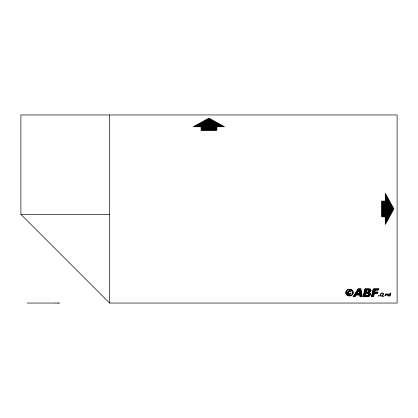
<?xml version="1.0" encoding="UTF-8"?>
<svg xmlns="http://www.w3.org/2000/svg" width="418" height="418" viewBox="0 0 418 418"><rect width="100%" height="100%" fill="white"/><g stroke="black" fill="none" stroke-linecap="round" stroke-linejoin="round"><path stroke-width="0.63" d="M382.836 293.781L383.222 293.436M390.328 293.284L390.846 292.825M388.635 296.106L388.98 295.803M386.018 294.235L386.321 293.969M352.39 291.529L352.912 291.074M380.725 296.033L381.07 295.73M386.66 294.152L387.058 293.807M348.309 290.003L349.249 289.188M349.594 289.805L350.258 289.23M371.336 296.78L374.209 294.303M363.848 296.78L365.567 295.307M382.261 293.347L382.616 293.044M346.266 290.829L347.739 289.57M345.874 291.618L348.633 289.261M345.738 292.192L346.752 291.325M349.025 289.836L349.782 289.188M345.749 293.102L346.391 292.548M345.838 293.483L346.423 292.976M347.541 292.02L349.129 290.662M350.08 289.846L350.671 289.34M345.952 293.833L346.517 293.358M347.468 292.537L349.652 290.667M350.493 289.951L351.057 289.465M346.125 294.147L346.642 293.702M347.489 292.976L348.633 291.999M349.443 291.304L350.112 290.735M350.869 290.087L351.402 289.627M346.303 294.45L346.825 294.006M347.577 293.363L348.565 292.511M349.84 291.424L350.467 290.886M351.209 290.249L351.721 289.81M346.527 294.711L347.034 294.282M347.724 293.692L348.596 292.945M350.07 291.68L350.754 291.095M351.496 290.458L352.008 290.019M346.762 294.967L347.269 294.538M347.928 293.974L348.69 293.321M350.321 291.926L350.979 291.362M351.773 290.682L352.28 290.249M347.039 295.192L347.546 294.758M348.189 294.204L348.878 293.614M350.854 291.926L351.115 291.701M352.003 290.938L352.515 290.505M347.321 295.406L347.839 294.962M348.513 294.387L349.197 293.802M352.207 291.221L352.735 290.771M347.651 295.583L348.178 295.129M350.054 293.525L350.472 293.164M347.99 295.745L348.555 295.265M349.37 294.565L351.005 293.164M352.505 291.879L353.069 291.398M348.377 295.871L348.967 295.364M349.976 294.502L351.13 293.514M352.583 292.271L353.184 291.754M348.784 295.981L349.453 295.406M352.609 292.704L353.262 292.145M349.27 296.022L350.033 295.364M352.552 293.211L353.304 292.563M349.809 296.012L350.848 295.124M352.264 293.911L353.262 293.06M357.651 289.303L358.33 288.718M350.456 295.918L353.132 293.629M357.009 290.306L358.863 288.718M351.402 295.563L352.75 294.413M356.371 291.309L359.396 288.718M355.728 292.313L359.929 288.718M355.091 293.321L360.462 288.718M354.454 294.324L360.912 288.791M353.811 295.327L358.66 291.179M359.229 290.688L360.98 289.188M353.173 296.331L358.106 292.104M359.281 291.1L361.047 289.585M353.184 296.78L357.557 293.034M359.339 291.508L361.121 289.982M353.717 296.78L357.5 293.54M359.391 291.921L361.189 290.385M354.25 296.78L358.033 293.54M359.443 292.334L361.256 290.782M354.783 296.78L355.906 295.819M356.789 295.061L358.566 293.54M359.496 292.746L361.324 291.179M357.322 295.061L359.099 293.54M359.548 293.154L361.392 291.576M357.855 295.061L361.465 291.973M364.736 289.167L365.264 288.718M358.388 295.061L361.533 292.37M364.606 289.737L365.797 288.718M358.921 295.061L361.601 292.767M364.475 290.306L366.33 288.718M359.459 295.061L361.669 293.164M364.344 290.876L366.863 288.718M359.788 295.233L361.737 293.561M364.214 291.445L367.396 288.718M359.846 295.641L361.81 293.959M364.083 292.015L367.929 288.718M359.898 296.054L361.878 294.356M363.953 292.579L366.727 290.202M366.852 290.097L368.446 288.733M359.95 296.461L361.946 294.758M363.822 293.149L366.607 290.766M367.385 290.097L368.958 288.754M360.117 296.78L362.014 295.155M363.691 293.718L366.481 291.33M367.903 290.113L369.434 288.801M360.65 296.78L362.082 295.552M363.561 294.288L366.356 291.895M368.331 290.202L369.852 288.901M361.183 296.78L362.155 295.949M363.43 294.857L366.826 291.947M368.629 290.4L370.202 289.057M361.716 296.78L362.223 296.346M363.299 295.421L367.385 291.921M368.801 290.714L370.505 289.251M363.169 295.991L365.954 293.608M366.346 293.274L368.07 291.795M368.77 291.194L370.75 289.502M363.038 296.561L365.823 294.173M366.879 293.274L370.933 289.799M363.315 296.78L365.698 294.742M367.38 293.3L371.059 290.149M367.809 293.389L371.106 290.567M364.381 296.78L366.105 295.307M368.106 293.588L371.006 291.111M373.039 289.366L373.796 288.718M364.914 296.78L366.643 295.301M368.274 293.906L369.569 292.793M372.908 289.935L374.329 288.718M365.447 296.78L367.25 295.239M368.268 294.366L369.867 292.992M372.778 290.505L374.862 288.718M365.985 296.78L370.144 293.217M372.647 291.074L375.395 288.718M366.518 296.78L370.343 293.504M372.516 291.644L375.928 288.718M367.072 296.759L370.473 293.844M372.386 292.208L376.461 288.718M367.641 296.728L370.547 294.241M372.255 292.778L375.113 290.332M375.249 290.217L376.994 288.718M368.274 296.644L370.484 294.753M372.125 293.347L374.988 290.897M375.782 290.217L377.527 288.718M369.188 296.32L370.123 295.521M371.994 293.917L374.862 291.461M376.315 290.217L378.065 288.718M371.863 294.486L374.815 291.957M376.848 290.217L378.598 288.718M371.733 295.051L375.348 291.957M377.381 290.217L378.959 288.864M371.602 295.62L375.881 291.957M377.914 290.217L378.828 289.434M371.471 296.19L374.335 293.734M374.653 293.467L376.414 291.957M375.186 293.467L376.947 291.957M371.848 296.78L374.084 294.868M375.719 293.467L377.48 291.957M372.381 296.78L373.953 295.432M376.252 293.467L378.013 291.957M372.913 296.78L373.828 296.001M376.785 293.467L378.003 292.428M377.318 293.467L377.872 292.992M380.349 294.068L381.524 293.06M378.593 296.033C379.57 294.742 379.121 296.712 378.572 295.944A0.564 0.564 0 0 1 378.635 295.688L379.069 295.573M380.15 294.695L380.866 294.084M381.681 293.384L382.146 292.987M380.208 295.563L380.641 295.186M382.627 293.488L382.972 293.196M380.411 295.845L380.772 295.536M382.867 294.194L383.358 293.776M381.148 296.127L381.55 295.777M382.773 294.737L383.379 294.215M381.697 296.111L383.269 294.763M382.303 296.048L382.616 295.782M382.585 296.263L382.909 295.986M385.469 294.706L385.971 294.277M385.333 295.28L385.971 294.732M385.197 295.85L385.772 295.364M387.063 294.256L387.418 293.953M387.094 294.69L387.575 294.272M386.958 295.26L387.533 294.768M386.828 295.829L387.397 295.338M388.327 294.544L389.163 293.828M388.134 295.165L388.777 294.617M389.325 294.141L389.696 293.828M388.144 295.61L388.604 295.218M390.198 293.854L390.767 293.368M388.312 295.928L388.662 295.625M390.036 294.45L390.631 293.943M389.889 295.03L390.501 294.512M389.775 294.22L390.036 293.995M389.184 296.09L390.365 295.082M348.899 294.512L349.73 293.807M383.583 296.32L384.408 295.63M389.738 296.069L390.234 295.651M380.119 295.176L380.646 294.737M345.702 292.684L346.444 292.067M385.605 294.136L385.971 293.833M382.909 296.44L383.259 296.153M193.059 126.863L209 118.085M194.124 126.863L209.533 118.378M195.185 126.863L210.061 118.67M196.246 126.863L210.594 118.963M197.312 126.863L211.127 119.255M198.372 126.863L211.654 119.548M199.433 126.863L212.187 119.841M200.499 126.863L212.72 120.133M201.032 127.156L213.253 120.426M201.032 127.741L213.781 120.718M201.032 128.326L214.314 121.011M201.032 128.911L214.847 121.304M201.032 129.496L215.374 121.596M201.032 130.082L215.907 121.889M201.105 130.625L216.44 122.181M202.166 130.625L216.968 122.474M203.232 130.625L217.501 122.767M204.292 130.625L218.034 123.059M205.358 130.625L218.567 123.352M206.419 130.625L219.095 123.644M207.48 130.625L219.628 123.937M208.545 130.625L220.161 124.23M209.606 130.625L220.688 124.522M210.672 130.625L216.968 127.156M217.501 126.863L221.221 124.815M211.733 130.625L216.968 127.741M218.567 126.863L221.754 125.107M212.793 130.625L216.968 128.326M219.628 126.863L222.282 125.4M213.859 130.625L216.968 128.911M220.688 126.863L222.815 125.693M214.92 130.625L216.968 129.496M221.754 126.863L223.348 125.985M215.986 130.625L216.968 130.082M222.815 126.863L223.876 126.278M223.876 126.863L224.409 126.57M20.9 214.377L109.573 303.05L397.1 303.05L397.1 114.95L20.9 114.95L20.9 214.377L109.573 214.377M27.17 303.05L54.946 303.05M55.098 303.05L57.25 303.05M57.418 303.05L57.83 303.05M57.997 303.05L58.41 303.05M58.572 303.05L58.985 303.05M59.152 303.05L59.581 303.05M385.187 193.059L393.965 209M385.187 194.124L393.672 209.533M385.187 195.185L393.38 210.061M385.187 196.246L393.087 210.594M385.187 197.312L392.795 211.127M385.187 198.372L392.502 211.654M385.187 199.433L392.209 212.187M385.187 200.499L391.917 212.72M384.894 201.032L391.624 213.253M384.309 201.032L391.332 213.781M383.724 201.032L391.039 214.314M383.139 201.032L390.746 214.847M382.554 201.032L390.454 215.374M381.968 201.032L390.161 215.907M381.425 201.105L389.869 216.44M381.425 202.166L389.576 216.968M381.425 203.232L389.283 217.501M381.425 204.292L388.991 218.034M381.425 205.358L388.698 218.562M381.425 206.419L388.406 219.095M381.425 207.48L388.113 219.628M381.425 208.545L387.82 220.161M381.425 209.606L387.528 220.688M381.425 210.672L384.894 216.968M385.187 217.501L387.235 221.221M381.425 211.733L384.309 216.968M385.187 218.562L386.943 221.754M381.425 212.793L383.724 216.968M385.187 219.628L386.65 222.282M381.425 213.859L383.139 216.968M385.187 220.688L386.357 222.815M381.425 214.92L382.554 216.968M385.187 221.754L386.065 223.348M381.425 215.986L381.968 216.968M385.187 222.815L385.772 223.876M385.187 223.876L385.48 224.409M109.573 114.95L109.573 303.05"/></g></svg>
